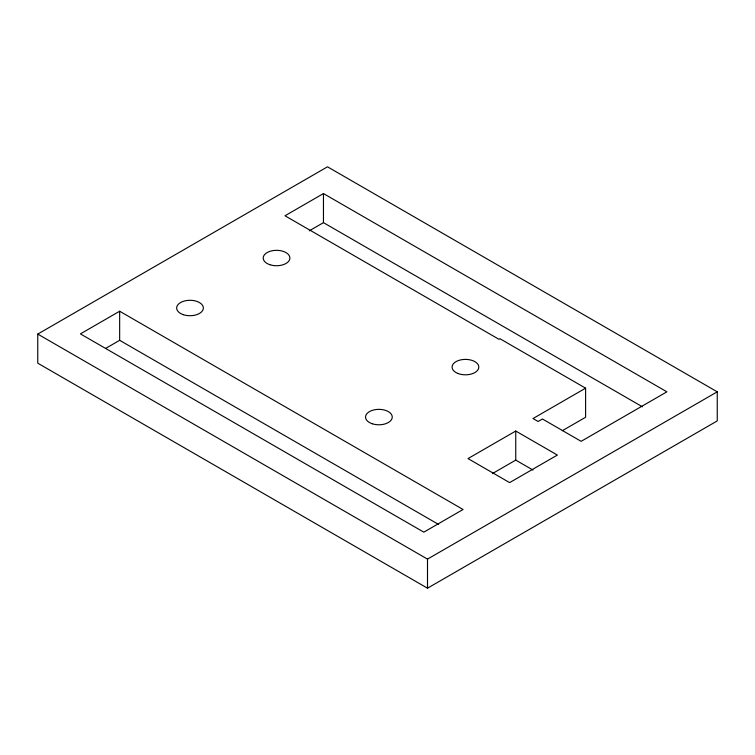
<?xml version="1.0" encoding="UTF-8"?>
<svg xmlns="http://www.w3.org/2000/svg" width="755" height="755" viewBox="0 0 755 755"><rect width="100%" height="100%" fill="white"/><g stroke="black" fill="none" stroke-linecap="round" stroke-linejoin="round"><path stroke-width="1.13" d="M37.75 334.087L327.5 166.808L717.25 391.826L717.25 420.912L427.5 588.192L37.75 363.174L37.75 334.087L427.5 559.115L717.25 391.826M119.658 311.23L80.407 333.889L423.819 532.162L463.07 509.493L119.658 311.23L119.658 340.307L438.617 524.461M585.606 388.174L533.021 418.534L538.126 421.488L542.449 418.987L581.142 441.326L666.882 391.826L323.461 193.563L284.994 215.77L498.961 339.297L499.961 338.731L585.606 388.174L585.606 417.26L562.343 430.69M105.568 348.442L119.658 340.307M309.295 230.822L323.461 222.64L642.42 406.794M515.75 431.03L468.006 458.587L509.625 482.615L557.369 455.057L515.75 431.03L515.75 460.106L492.392 473.593M515.75 460.106L533.002 470.072M427.5 559.115L427.5 588.192M323.461 193.563L323.461 222.64M269.875 264.712A13.354 7.71 0 0 0 289.901 258.04A13.354 7.71 0 0 0 269.875 251.358A13.354 7.71 0 0 0 269.875 264.712M457.615 373.348A13.354 7.71 0 0 0 478.736 367.902A13.354 7.71 0 0 0 460.003 360.059A13.354 7.71 0 0 0 457.615 373.348M372.224 423.753A13.354 7.71 0 0 0 392.26 417.071A13.354 7.71 0 0 0 372.224 410.39A13.354 7.71 0 0 0 372.224 423.753M183.323 314.684A13.354 7.71 0 0 0 203.359 308.002A13.354 7.71 0 0 0 183.323 301.33A13.354 7.71 0 0 0 183.323 314.684"/></g></svg>
